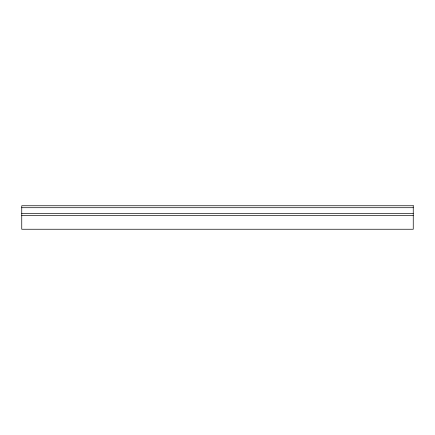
<?xml version="1.0" encoding="UTF-8"?>
<svg xmlns="http://www.w3.org/2000/svg" width="435" height="435" viewBox="0 0 435 435"><rect width="100%" height="100%" fill="white"/><g stroke="black" fill="none" stroke-linecap="round" stroke-linejoin="round"><path stroke-width="0.65" d="M21.75 207.712L413.25 207.712M21.75 213.585L413.25 213.585M21.75 215.542L413.25 215.542M413.25 205.755L21.75 205.755L21.75 229.245L413.25 229.245L413.25 205.755"/></g></svg>
